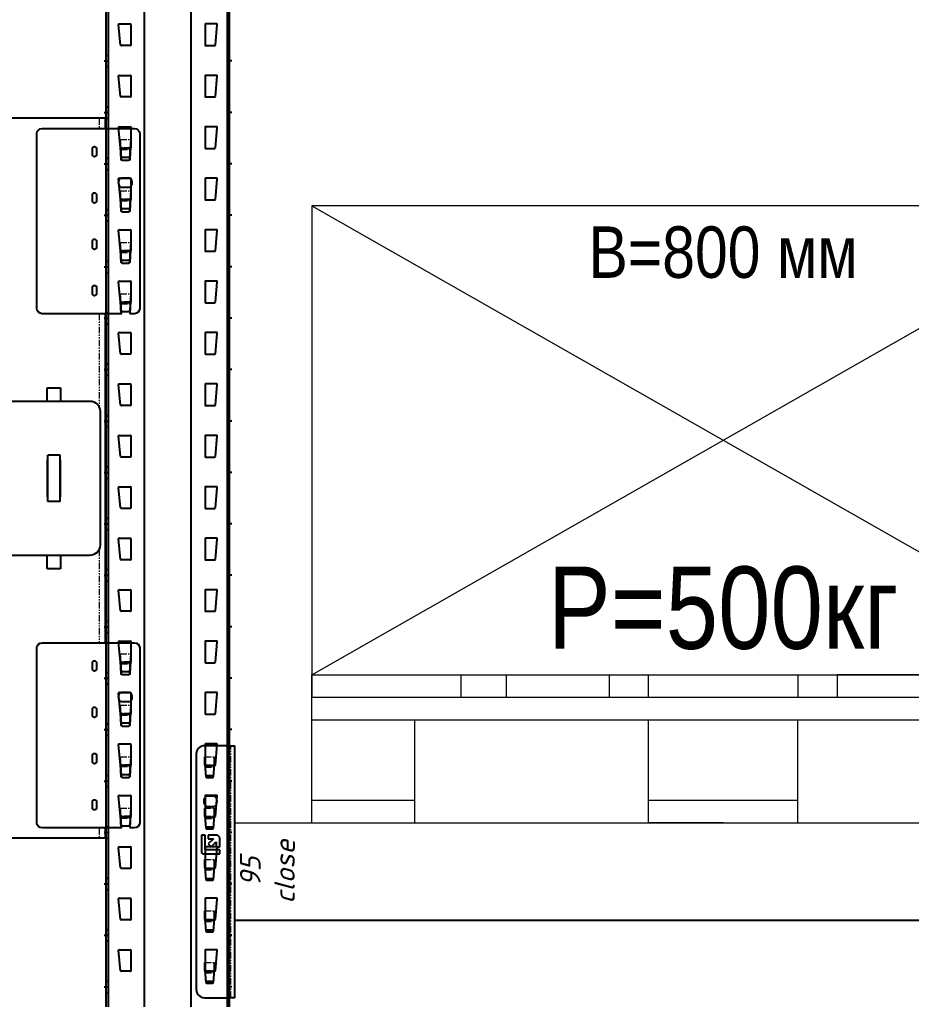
# Model space of a CAD drawing. Header units: millimetres. Extents: x 2140 to 223837, y 2113 to 170313.
# Drawn here: x 219897 to 220765, y 119832 to 120785 of the extents above; entities that cross this region are included whole.
import ezdxf

# ---------------------------------------------------------------- set-up
doc = ezdxf.new("R2010")
doc.units = ezdxf.units.MM
doc.linetypes.add('PHANTOM', pattern=[12.7, 6.35, -1.27, 1.27, -1.27, 1.27, -1.27])
doc.layers.add('0_ANNOT_Dimensions', color=7, linetype='Continuous')
doc.layers.add('2.Стойка', color=7, linetype='Continuous')
for name, color, linetype, lineweight in [('1.Балка', 5, 'Continuous', 0), ('20.Груз', 7, 'Continuous', 0), ('25.Размера', 7, 'Continuous', 0), ('37.Паллеты', 32, 'Continuous', 0), ('7.Поддон', 32, 'Continuous', 0)]:
    doc.layers.add(name, color=color, linetype=linetype, lineweight=lineweight)
doc.styles.add('Arial Narrow', font='ARIALN.TTF')
doc.styles.add('GOST', font='isocpeur.ttf')
doc.styles.add('Курсив', font='isocpeui.ttf')
doc.dimstyles.new('80', dxfattribs={"dimtxt": 80, "dimasz": 80, "dimexe": 0.18, "dimexo": 0, "dimgap": 20, "dimtad": 1, "dimdec": 0, "dimzin": 0, "dimdsep": 46, "dimtxsty": 'Курсив', "dimcen": 0.09, "dimadec": 0, "dimazin": 0, "dimtfac": 1, "dimtdec": 0, "dimtofl": 0, "dimtmove": 0, "dimatfit": 3, "dimfxl": 0.18, "dimtolj": 1, "dimtzin": 0, "dimarcsym": 0})
doc.dimstyles.new('blok40', dxfattribs={"dimtxt": 40, "dimasz": 80, "dimexe": 0.18, "dimexo": 0, "dimgap": 5, "dimtad": 1, "dimtoh": 1, "dimdec": 0, "dimzin": 0, "dimdsep": 46, "dimtxsty": 'GOST', "dimblk": 'NONE', "dimcen": 0.09, "dimse1": 1, "dimse2": 1, "dimsd1": 1, "dimsd2": 1, "dimadec": 0, "dimazin": 0, "dimtfac": 1, "dimtdec": 0, "dimtofl": 0, "dimtmove": 0, "dimatfit": 2, "dimldrblk": 'NONE', "dimfxl": 0.18, "dimtolj": 1, "dimtzin": 0, "dimarcsym": 0})
doc.dimstyles.new('Рзм блок', dxfattribs={"dimtxt": 40, "dimasz": 80, "dimexe": 0.18, "dimexo": 0, "dimgap": 5, "dimtad": 1, "dimtoh": 1, "dimdec": 0, "dimzin": 0, "dimdsep": 46, "dimtxsty": 'Курсив', "dimblk": 'NONE', "dimcen": 0.09, "dimse1": 1, "dimse2": 1, "dimsd1": 1, "dimsd2": 1, "dimadec": 0, "dimazin": 0, "dimtfac": 1, "dimtdec": 0, "dimtofl": 0, "dimtmove": 0, "dimatfit": 2, "dimldrblk": 'NONE', "dimfxl": 0.18, "dimtolj": 1, "dimtzin": 0, "dimarcsym": 0})

# ---------------------------------------------------------------- blocks, each defined once
blk = doc.blocks.new('*U491')
at = {"layer": '2.Стойка', "color": 0, "linetype": 'ByBlock'}
for p, q in [((-120, 0), (-120, 12200)), ((-118, 0), (-118, 12200)), ((-82.67, 0), (-82.67, 12200)), ((-37.33, 0), (-37.33, 12200)), ((-2, 0), (-2, 12200)), ((0, 0), (0, 12200)), ((-106.09, 11030.45), (-108, 11050.45)), ((-107.5, 11051), (-96.55, 11051)), ((-96.05, 11050.5), (-96.05, 11030.5)), ((-23.95, 11050.5), (-23.95, 11030.5)), ((-12.5, 11051), (-23.45, 11051)), ((-13.91, 11030.45), (-12, 11050.45)), ((-96.55, 11030), (-105.6, 11030)), ((-23.45, 11030), (-14.4, 11030)), ((-122, 11015), (-118, 11015)), ((-120, 11020.5), (-118, 11020.5)), ((0, 11020.5), (-2, 11020.5)), ((2, 11015), (-2, 11015)), ((-120, 11009.5), (-118, 11009.5)), ((0, 11009.5), (-2, 11009.5)), ((-106.09, 10980.45), (-108, 11000.45)), ((-107.5, 11001), (-96.55, 11001)), ((-96.05, 11000.5), (-96.05, 10980.5)), ((-23.95, 11000.5), (-23.95, 10980.5)), ((-12.5, 11001), (-23.45, 11001)), ((-13.91, 10980.45), (-12, 11000.45)), ((-96.55, 10980), (-105.6, 10980)), ((-23.45, 10980), (-14.4, 10980)), ((-122, 10965), (-118, 10965)), ((-120, 10970.5), (-118, 10970.5)), ((0, 10970.5), (-2, 10970.5)), ((2, 10965), (-2, 10965)), ((-120, 10959.5), (-118, 10959.5)), ((0, 10959.5), (-2, 10959.5)), ((-106.09, 10930.45), (-108, 10950.45)), ((-107.5, 10951), (-96.55, 10951)), ((-96.05, 10950.5), (-96.05, 10930.5)), ((-23.95, 10950.5), (-23.95, 10930.5)), ((-12.5, 10951), (-23.45, 10951)), ((-13.91, 10930.45), (-12, 10950.45)), ((-96.55, 10930), (-105.6, 10930)), ((-23.45, 10930), (-14.4, 10930)), ((-120, 10920.5), (-118, 10920.5)), ((0, 10920.5), (-2, 10920.5)), ((-122, 10915), (-118, 10915)), ((-120, 10909.5), (-118, 10909.5)), ((2, 10915), (-2, 10915)), ((0, 10909.5), (-2, 10909.5)), ((-106.09, 10880.45), (-108, 10900.45)), ((-107.5, 10901), (-96.55, 10901)), ((-96.05, 10900.5), (-96.05, 10880.5)), ((-23.95, 10900.5), (-23.95, 10880.5)), ((-12.5, 10901), (-23.45, 10901)), ((-13.91, 10880.45), (-12, 10900.45)), ((-96.55, 10880), (-105.6, 10880)), ((-23.45, 10880), (-14.4, 10880)), ((-120, 10870.5), (-118, 10870.5)), ((0, 10870.5), (-2, 10870.5)), ((-122, 10865), (-118, 10865)), ((-120, 10859.5), (-118, 10859.5)), ((2, 10865), (-2, 10865)), ((0, 10859.5), (-2, 10859.5)), ((-106.09, 10830.45), (-108, 10850.45)), ((-107.5, 10851), (-96.55, 10851)), ((-96.05, 10850.5), (-96.05, 10830.5)), ((-23.95, 10850.5), (-23.95, 10830.5)), ((-12.5, 10851), (-23.45, 10851)), ((-13.91, 10830.45), (-12, 10850.45)), ((-96.55, 10830), (-105.6, 10830)), ((-23.45, 10830), (-14.4, 10830)), ((-122, 10815), (-118, 10815)), ((-120, 10820.5), (-118, 10820.5)), ((0, 10820.5), (-2, 10820.5)), ((2, 10815), (-2, 10815)), ((-120, 10809.5), (-118, 10809.5)), ((0, 10809.5), (-2, 10809.5)), ((-106.09, 10780.45), (-108, 10800.45)), ((-107.5, 10801), (-96.55, 10801)), ((-96.05, 10800.5), (-96.05, 10780.5)), ((-23.95, 10800.5), (-23.95, 10780.5)), ((-12.5, 10801), (-23.45, 10801)), ((-13.91, 10780.45), (-12, 10800.45)), ((-96.55, 10780), (-105.6, 10780)), ((-23.45, 10780), (-14.4, 10780)), ((-122, 10765), (-118, 10765)), ((-120, 10770.5), (-118, 10770.5)), ((0, 10770.5), (-2, 10770.5)), ((2, 10765), (-2, 10765)), ((-120, 10759.5), (-118, 10759.5)), ((0, 10759.5), (-2, 10759.5)), ((-106.09, 10730.45), (-108, 10750.45)), ((-107.5, 10751), (-96.55, 10751)), ((-96.05, 10750.5), (-96.05, 10730.5)), ((-23.95, 10750.5), (-23.95, 10730.5)), ((-12.5, 10751), (-23.45, 10751)), ((-13.91, 10730.45), (-12, 10750.45)), ((-96.55, 10730), (-105.6, 10730)), ((-23.45, 10730), (-14.4, 10730)), ((-120, 10720.5), (-118, 10720.5)), ((0, 10720.5), (-2, 10720.5)), ((-122, 10715), (-118, 10715)), ((-120, 10709.5), (-118, 10709.5)), ((2, 10715), (-2, 10715)), ((0, 10709.5), (-2, 10709.5)), ((-106.09, 10680.45), (-108, 10700.45)), ((-107.5, 10701), (-96.55, 10701)), ((-96.05, 10700.5), (-96.05, 10680.5)), ((-23.95, 10700.5), (-23.95, 10680.5)), ((-12.5, 10701), (-23.45, 10701)), ((-13.91, 10680.45), (-12, 10700.45)), ((-96.55, 10680), (-105.6, 10680)), ((-23.45, 10680), (-14.4, 10680)), ((-120, 10670.5), (-118, 10670.5)), ((0, 10670.5), (-2, 10670.5)), ((-122, 10665), (-118, 10665)), ((-120, 10659.5), (-118, 10659.5)), ((2, 10665), (-2, 10665)), ((0, 10659.5), (-2, 10659.5)), ((-106.09, 10630.45), (-108, 10650.45)), ((-107.5, 10651), (-96.55, 10651)), ((-96.05, 10650.5), (-96.05, 10630.5)), ((-23.95, 10650.5), (-23.95, 10630.5)), ((-12.5, 10651), (-23.45, 10651)), ((-13.91, 10630.45), (-12, 10650.45)), ((-96.55, 10630), (-105.6, 10630)), ((-23.45, 10630), (-14.4, 10630)), ((-122, 10615), (-118, 10615)), ((-120, 10620.5), (-118, 10620.5)), ((0, 10620.5), (-2, 10620.5)), ((2, 10615), (-2, 10615)), ((-120, 10609.5), (-118, 10609.5)), ((0, 10609.5), (-2, 10609.5)), ((-106.09, 10580.45), (-108, 10600.45)), ((-107.5, 10601), (-96.55, 10601)), ((-96.05, 10600.5), (-96.05, 10580.5)), ((-23.95, 10600.5), (-23.95, 10580.5)), ((-12.5, 10601), (-23.45, 10601)), ((-13.91, 10580.45), (-12, 10600.45)), ((-96.55, 10580), (-105.6, 10580)), ((-23.45, 10580), (-14.4, 10580)), ((-122, 10565), (-118, 10565)), ((-120, 10570.5), (-118, 10570.5)), ((0, 10570.5), (-2, 10570.5)), ((2, 10565), (-2, 10565)), ((-120, 10559.5), (-118, 10559.5)), ((0, 10559.5), (-2, 10559.5)), ((-106.09, 10530.45), (-108, 10550.45)), ((-107.5, 10551), (-96.55, 10551)), ((-96.05, 10550.5), (-96.05, 10530.5)), ((-23.95, 10550.5), (-23.95, 10530.5)), ((-12.5, 10551), (-23.45, 10551)), ((-13.91, 10530.45), (-12, 10550.45)), ((-96.55, 10530), (-105.6, 10530)), ((-23.45, 10530), (-14.4, 10530)), ((-120, 10520.5), (-118, 10520.5)), ((0, 10520.5), (-2, 10520.5)), ((-122, 10515), (-118, 10515)), ((-120, 10509.5), (-118, 10509.5)), ((2, 10515), (-2, 10515)), ((0, 10509.5), (-2, 10509.5)), ((-106.09, 10480.45), (-108, 10500.45)), ((-107.5, 10501), (-96.55, 10501)), ((-96.05, 10500.5), (-96.05, 10480.5)), ((-23.95, 10500.5), (-23.95, 10480.5)), ((-12.5, 10501), (-23.45, 10501)), ((-13.91, 10480.45), (-12, 10500.45)), ((-96.55, 10480), (-105.6, 10480)), ((-23.45, 10480), (-14.4, 10480)), ((-120, 10470.5), (-118, 10470.5)), ((0, 10470.5), (-2, 10470.5)), ((-122, 10465), (-118, 10465)), ((-120, 10459.5), (-118, 10459.5)), ((2, 10465), (-2, 10465)), ((0, 10459.5), (-2, 10459.5)), ((-106.09, 10430.45), (-108, 10450.45)), ((-107.5, 10451), (-96.55, 10451)), ((-96.05, 10450.5), (-96.05, 10430.5)), ((-23.95, 10450.5), (-23.95, 10430.5)), ((-12.5, 10451), (-23.45, 10451)), ((-13.91, 10430.45), (-12, 10450.45)), ((-96.55, 10430), (-105.6, 10430)), ((-23.45, 10430), (-14.4, 10430)), ((-122, 10415), (-118, 10415)), ((-120, 10420.5), (-118, 10420.5)), ((0, 10420.5), (-2, 10420.5)), ((2, 10415), (-2, 10415)), ((-120, 10409.5), (-118, 10409.5)), ((0, 10409.5), (-2, 10409.5)), ((-106.09, 10380.45), (-108, 10400.45)), ((-107.5, 10401), (-96.55, 10401)), ((-96.05, 10400.5), (-96.05, 10380.5)), ((-23.95, 10400.5), (-23.95, 10380.5)), ((-12.5, 10401), (-23.45, 10401)), ((-13.91, 10380.45), (-12, 10400.45)), ((-96.55, 10380), (-105.6, 10380)), ((-23.45, 10380), (-14.4, 10380)), ((-122, 10365), (-118, 10365)), ((-120, 10370.5), (-118, 10370.5)), ((0, 10370.5), (-2, 10370.5)), ((2, 10365), (-2, 10365)), ((-120, 10359.5), (-118, 10359.5)), ((0, 10359.5), (-2, 10359.5)), ((-106.09, 10330.45), (-108, 10350.45)), ((-107.5, 10351), (-96.55, 10351)), ((-96.05, 10350.5), (-96.05, 10330.5)), ((-23.95, 10350.5), (-23.95, 10330.5)), ((-12.5, 10351), (-23.45, 10351)), ((-13.91, 10330.45), (-12, 10350.45)), ((-96.55, 10330), (-105.6, 10330)), ((-23.45, 10330), (-14.4, 10330)), ((-120, 10320.5), (-118, 10320.5)), ((0, 10320.5), (-2, 10320.5)), ((-122, 10315), (-118, 10315)), ((-120, 10309.5), (-118, 10309.5)), ((2, 10315), (-2, 10315)), ((0, 10309.5), (-2, 10309.5)), ((-106.09, 10280.45), (-108, 10300.45)), ((-107.5, 10301), (-96.55, 10301)), ((-96.05, 10300.5), (-96.05, 10280.5)), ((-23.95, 10300.5), (-23.95, 10280.5)), ((-12.5, 10301), (-23.45, 10301)), ((-13.91, 10280.45), (-12, 10300.45)), ((-96.55, 10280), (-105.6, 10280)), ((-23.45, 10280), (-14.4, 10280)), ((-120, 10270.5), (-118, 10270.5)), ((0, 10270.5), (-2, 10270.5)), ((-122, 10265), (-118, 10265)), ((-120, 10259.5), (-118, 10259.5)), ((2, 10265), (-2, 10265)), ((0, 10259.5), (-2, 10259.5)), ((-106.09, 10230.45), (-108, 10250.45)), ((-107.5, 10251), (-96.55, 10251)), ((-96.05, 10250.5), (-96.05, 10230.5)), ((-23.95, 10250.5), (-23.95, 10230.5)), ((-12.5, 10251), (-23.45, 10251)), ((-13.91, 10230.45), (-12, 10250.45)), ((-96.55, 10230), (-105.6, 10230)), ((-23.45, 10230), (-14.4, 10230)), ((-122, 10215), (-118, 10215)), ((-120, 10220.5), (-118, 10220.5)), ((0, 10220.5), (-2, 10220.5)), ((2, 10215), (-2, 10215)), ((-120, 10209.5), (-118, 10209.5)), ((0, 10209.5), (-2, 10209.5)), ((-106.09, 10180.45), (-108, 10200.45)), ((-107.5, 10201), (-96.55, 10201)), ((-96.05, 10200.5), (-96.05, 10180.5)), ((-23.95, 10200.5), (-23.95, 10180.5)), ((-12.5, 10201), (-23.45, 10201)), ((-13.91, 10180.45), (-12, 10200.45)), ((-96.55, 10180), (-105.6, 10180)), ((-23.45, 10180), (-14.4, 10180)), ((-122, 10165), (-118, 10165)), ((-120, 10170.5), (-118, 10170.5)), ((0, 10170.5), (-2, 10170.5)), ((2, 10165), (-2, 10165)), ((-120, 10159.5), (-118, 10159.5)), ((0, 10159.5), (-2, 10159.5)), ((-106.09, 10130.45), (-108, 10150.45)), ((-107.5, 10151), (-96.55, 10151)), ((-96.05, 10150.5), (-96.05, 10130.5)), ((-23.95, 10150.5), (-23.95, 10130.5)), ((-12.5, 10151), (-23.45, 10151)), ((-13.91, 10130.45), (-12, 10150.45)), ((-96.55, 10130), (-105.6, 10130)), ((-23.45, 10130), (-14.4, 10130)), ((-120, 10120.5), (-118, 10120.5)), ((0, 10120.5), (-2, 10120.5)), ((-122, 10115), (-118, 10115)), ((-120, 10109.5), (-118, 10109.5)), ((2, 10115), (-2, 10115)), ((0, 10109.5), (-2, 10109.5))]:
    blk.add_line(p, q, dxfattribs=at)
for centre, start, end in [((-107.5, 11050.5), 90, 185.44033), ((-96.55, 11050.5), 0, 90), ((-23.45, 11050.5), 90, 180), ((-12.5, 11050.5), 354.55967, 90), ((-105.6, 11030.5), 185.44033, 270), ((-96.55, 11030.5), 270, 0), ((-23.45, 11030.5), 180, 270), ((-14.4, 11030.5), 270, 354.55967), ((-107.5, 11000.5), 90, 185.44033), ((-96.55, 11000.5), 0, 90), ((-23.45, 11000.5), 90, 180), ((-12.5, 11000.5), 354.55967, 90), ((-105.6, 10980.5), 185.44033, 270), ((-96.55, 10980.5), 270, 0), ((-23.45, 10980.5), 180, 270), ((-14.4, 10980.5), 270, 354.55967), ((-107.5, 10950.5), 90, 185.44033), ((-96.55, 10950.5), 0, 90), ((-23.45, 10950.5), 90, 180), ((-12.5, 10950.5), 354.55967, 90), ((-105.6, 10930.5), 185.44033, 270), ((-96.55, 10930.5), 270, 0), ((-23.45, 10930.5), 180, 270), ((-14.4, 10930.5), 270, 354.55967), ((-107.5, 10900.5), 90, 185.44033), ((-96.55, 10900.5), 0, 90), ((-23.45, 10900.5), 90, 180), ((-12.5, 10900.5), 354.55967, 90), ((-105.6, 10880.5), 185.44033, 270), ((-96.55, 10880.5), 270, 0), ((-23.45, 10880.5), 180, 270), ((-14.4, 10880.5), 270, 354.55967), ((-107.5, 10850.5), 90, 185.44033), ((-96.55, 10850.5), 0, 90), ((-23.45, 10850.5), 90, 180), ((-12.5, 10850.5), 354.55967, 90), ((-105.6, 10830.5), 185.44033, 270), ((-96.55, 10830.5), 270, 0), ((-23.45, 10830.5), 180, 270), ((-14.4, 10830.5), 270, 354.55967), ((-107.5, 10800.5), 90, 185.44033), ((-96.55, 10800.5), 0, 90), ((-23.45, 10800.5), 90, 180), ((-12.5, 10800.5), 354.55967, 90), ((-105.6, 10780.5), 185.44033, 270), ((-96.55, 10780.5), 270, 0), ((-23.45, 10780.5), 180, 270), ((-14.4, 10780.5), 270, 354.55967), ((-107.5, 10750.5), 90, 185.44033), ((-96.55, 10750.5), 0, 90), ((-23.45, 10750.5), 90, 180), ((-12.5, 10750.5), 354.55967, 90), ((-105.6, 10730.5), 185.44033, 270), ((-96.55, 10730.5), 270, 0), ((-23.45, 10730.5), 180, 270), ((-14.4, 10730.5), 270, 354.55967), ((-107.5, 10700.5), 90, 185.44033), ((-96.55, 10700.5), 0, 90), ((-23.45, 10700.5), 90, 180), ((-12.5, 10700.5), 354.55967, 90), ((-105.6, 10680.5), 185.44033, 270), ((-96.55, 10680.5), 270, 0), ((-23.45, 10680.5), 180, 270), ((-14.4, 10680.5), 270, 354.55967), ((-107.5, 10650.5), 90, 185.44033), ((-96.55, 10650.5), 0, 90), ((-23.45, 10650.5), 90, 180), ((-12.5, 10650.5), 354.55967, 90), ((-105.6, 10630.5), 185.44033, 270), ((-96.55, 10630.5), 270, 0), ((-23.45, 10630.5), 180, 270), ((-14.4, 10630.5), 270, 354.55967), ((-107.5, 10600.5), 90, 185.44033), ((-96.55, 10600.5), 0, 90), ((-23.45, 10600.5), 90, 180), ((-12.5, 10600.5), 354.55967, 90), ((-105.6, 10580.5), 185.44033, 270), ((-96.55, 10580.5), 270, 0), ((-23.45, 10580.5), 180, 270), ((-14.4, 10580.5), 270, 354.55967), ((-107.5, 10550.5), 90, 185.44033), ((-96.55, 10550.5), 0, 90), ((-23.45, 10550.5), 90, 180), ((-12.5, 10550.5), 354.55967, 90), ((-105.6, 10530.5), 185.44033, 270), ((-96.55, 10530.5), 270, 0), ((-23.45, 10530.5), 180, 270), ((-14.4, 10530.5), 270, 354.55967), ((-107.5, 10500.5), 90, 185.44033), ((-96.55, 10500.5), 0, 90), ((-23.45, 10500.5), 90, 180), ((-12.5, 10500.5), 354.55967, 90), ((-105.6, 10480.5), 185.44033, 270), ((-96.55, 10480.5), 270, 0), ((-23.45, 10480.5), 180, 270), ((-14.4, 10480.5), 270, 354.55967), ((-107.5, 10450.5), 90, 185.44033), ((-96.55, 10450.5), 0, 90), ((-23.45, 10450.5), 90, 180), ((-12.5, 10450.5), 354.55967, 90), ((-105.6, 10430.5), 185.44033, 270), ((-96.55, 10430.5), 270, 0), ((-23.45, 10430.5), 180, 270), ((-14.4, 10430.5), 270, 354.55967), ((-107.5, 10400.5), 90, 185.44033), ((-96.55, 10400.5), 0, 90), ((-23.45, 10400.5), 90, 180), ((-12.5, 10400.5), 354.55967, 90), ((-105.6, 10380.5), 185.44033, 270), ((-96.55, 10380.5), 270, 0), ((-23.45, 10380.5), 180, 270), ((-14.4, 10380.5), 270, 354.55967), ((-107.5, 10350.5), 90, 185.44033), ((-96.55, 10350.5), 0, 90), ((-23.45, 10350.5), 90, 180), ((-12.5, 10350.5), 354.55967, 90), ((-105.6, 10330.5), 185.44033, 270), ((-96.55, 10330.5), 270, 0), ((-23.45, 10330.5), 180, 270), ((-14.4, 10330.5), 270, 354.55967), ((-107.5, 10300.5), 90, 185.44033), ((-96.55, 10300.5), 0, 90), ((-23.45, 10300.5), 90, 180), ((-12.5, 10300.5), 354.55967, 90), ((-105.6, 10280.5), 185.44033, 270), ((-96.55, 10280.5), 270, 0), ((-23.45, 10280.5), 180, 270), ((-14.4, 10280.5), 270, 354.55967), ((-107.5, 10250.5), 90, 185.44033), ((-96.55, 10250.5), 0, 90), ((-23.45, 10250.5), 90, 180), ((-12.5, 10250.5), 354.55967, 90), ((-105.6, 10230.5), 185.44033, 270), ((-96.55, 10230.5), 270, 0), ((-23.45, 10230.5), 180, 270), ((-14.4, 10230.5), 270, 354.55967), ((-107.5, 10200.5), 90, 185.44033), ((-96.55, 10200.5), 0, 90), ((-23.45, 10200.5), 90, 180), ((-12.5, 10200.5), 354.55967, 90), ((-105.6, 10180.5), 185.44033, 270), ((-96.55, 10180.5), 270, 0), ((-23.45, 10180.5), 180, 270), ((-14.4, 10180.5), 270, 354.55967), ((-107.5, 10150.5), 90, 185.44033), ((-96.55, 10150.5), 0, 90), ((-23.45, 10150.5), 90, 180), ((-12.5, 10150.5), 354.55967, 90), ((-105.6, 10130.5), 185.44033, 270), ((-96.55, 10130.5), 270, 0), ((-23.45, 10130.5), 180, 270), ((-14.4, 10130.5), 270, 354.55967)]:
    blk.add_arc(centre, 0.5, start, end, dxfattribs=at)
blk = doc.blocks.new('Торцевая Консоль')
at = {"color": 7, "linetype": 'Continuous', "lineweight": 25}
for p, q in [((1, 44.35), (1, 34.35)), ((1, 44.35), (7, 44.35)), ((7, 44.35), (95, 44.35)), ((-32.5, 29.35), (-32.5, -140.65)), ((62.5, 34.35), (-27.5, 34.35)), ((67.5, -140.65), (67.5, 29.35)), ((-23.8, 23.61), (-23.8, 22.63)), ((-23.8, 22.63), (-22.8, 4.17)), ((-14.6, 4.17), (-13.6, 22.63)), ((-13.6, 23.61), (-13.6, 22.63)), ((-23.39, 16.13), (-22.74, 4.17)), ((-23.36, 15.71), (-23.31, 15.2)), ((-23.23, 13.97), (-22.84, 7.17)), ((-14.66, 4.17), (-14.01, 16.13)), ((-14.56, 7.17), (-14.17, 13.97)), ((-14.09, 15.2), (-14.04, 15.71)), ((9.5, 14.85), (9.5, 8.85)), ((13.5, 8.85), (13.5, 14.85)), ((-15.31, 6.46), (-22.09, 6.46)), ((-15.35, 3.46), (-22.05, 3.46)), ((-14.15, -13.75), (-22.85, -13.75)), ((-23.8, -26.39), (-23.8, -27.37)), ((-23.8, -27.37), (-22.8, -45.83)), ((-22.85, -22.95), (-14.15, -22.95)), ((-14.6, -45.83), (-13.6, -27.37)), ((-13.6, -26.39), (-13.6, -27.37)), ((-23.39, -33.87), (-22.74, -45.83)), ((-23.36, -34.29), (-23.31, -34.8)), ((-23.23, -36.03), (-22.84, -42.83)), ((-14.66, -45.83), (-14.01, -33.87)), ((-14.56, -42.83), (-14.17, -36.03)), ((-14.09, -34.8), (-14.04, -34.29)), ((9.5, -30.15), (9.5, -36.15)), ((13.5, -36.15), (13.5, -30.15)), ((-15.31, -43.54), (-22.09, -43.54)), ((-15.35, -46.54), (-22.05, -46.54)), ((9.5, -75.15), (9.5, -81.15)), ((13.5, -81.15), (13.5, -75.15)), ((-23.8, -76.39), (-23.8, -77.37)), ((-23.8, -77.37), (-22.8, -95.83)), ((-23.39, -83.87), (-22.74, -95.83)), ((-23.36, -84.29), (-23.31, -84.8)), ((-14.66, -95.83), (-14.01, -83.87)), ((-14.6, -95.83), (-13.6, -77.37)), ((-14.09, -84.8), (-14.04, -84.29)), ((-13.6, -76.39), (-13.6, -77.37)), ((-23.23, -86.03), (-22.84, -92.83)), ((-15.31, -93.54), (-22.09, -93.54)), ((-14.56, -92.83), (-14.17, -86.03)), ((-15.35, -96.54), (-22.05, -96.54)), ((9.5, -120.15), (9.5, -126.15)), ((13.5, -126.15), (13.5, -120.15)), ((-23.8, -126.39), (-23.8, -127.37)), ((-23.8, -127.37), (-22.81, -145.65)), ((-14.59, -145.65), (-13.6, -127.37)), ((-13.6, -126.39), (-13.6, -127.37)), ((-23.39, -133.87), (-22.75, -145.65)), ((-23.36, -134.29), (-23.31, -134.8)), ((-23.23, -136.03), (-22.84, -142.83)), ((-14.65, -145.65), (-14.01, -133.87)), ((-14.56, -142.83), (-14.17, -136.03)), ((-14.09, -134.8), (-14.04, -134.29)), ((-27.5, -145.65), (-22.81, -145.65)), ((-22.75, -145.65), (-22.81, -145.65)), ((-15.31, -143.54), (-22.09, -143.54)), ((-14.59, -145.65), (-14.65, -145.65)), ((-14.59, -145.65), (62.5, -145.65)), ((1, -145.65), (1, -465.65)), ((57.5, -217.65), (44.5, -217.65)), ((44.5, -217.65), (44.5, -230.65)), ((57.5, -230.65), (57.5, -217.65)), ((96, -230.65), (16, -230.65)), ((6, -240.65), (6, -370.65)), ((45, -328.15), (45, -283.15)), ((45, -283.15), (57, -283.15)), ((57, -328.15), (57, -283.15)), ((44.5, -287.65), (45, -287.65)), ((44.5, -323.65), (44.5, -287.65)), ((57, -287.65), (57.5, -287.65)), ((57.5, -287.65), (57.5, -323.65)), ((45, -323.65), (44.5, -323.65)), ((57.5, -323.65), (57, -323.65)), ((45, -328.15), (57, -328.15)), ((16, -380.65), (96, -380.65)), ((44.5, -380.65), (44.5, -393.65)), ((57.5, -393.65), (57.5, -380.65)), ((44.5, -393.65), (57.5, -393.65)), ((62.5, -465.65), (-27.5, -465.65)), ((-32.5, -470.65), (-32.5, -640.65)), ((67.5, -640.65), (67.5, -470.65)), ((-23.8, -476.39), (-23.8, -477.37)), ((-23.8, -477.37), (-22.8, -495.83)), ((-23.39, -483.87), (-22.74, -495.83)), ((-23.36, -484.29), (-23.31, -484.8)), ((-14.66, -495.83), (-14.01, -483.87)), ((-14.6, -495.83), (-13.6, -477.37)), ((-14.09, -484.8), (-14.04, -484.29)), ((-13.6, -476.39), (-13.6, -477.37)), ((9.5, -485.15), (9.5, -491.15)), ((13.5, -491.15), (13.5, -485.15)), ((-23.23, -486.03), (-22.84, -492.83)), ((-15.31, -493.54), (-22.09, -493.54)), ((-14.56, -492.83), (-14.17, -486.03)), ((-15.35, -496.54), (-22.05, -496.54)), ((-14.15, -513.75), (-22.85, -513.75)), ((-22.85, -522.95), (-14.15, -522.95)), ((-23.8, -526.39), (-23.8, -527.37)), ((-23.8, -527.37), (-22.8, -545.83)), ((-14.6, -545.83), (-13.6, -527.37)), ((-13.6, -526.39), (-13.6, -527.37)), ((9.5, -530.15), (9.5, -536.15)), ((13.5, -536.15), (13.5, -530.15)), ((-23.39, -533.87), (-22.74, -545.83)), ((-23.36, -534.29), (-23.31, -534.8)), ((-23.23, -536.03), (-22.84, -542.83)), ((-14.66, -545.83), (-14.01, -533.87)), ((-14.56, -542.83), (-14.17, -536.03)), ((-14.09, -534.8), (-14.04, -534.29)), ((-15.31, -543.54), (-22.09, -543.54)), ((-15.35, -546.54), (-22.05, -546.54)), ((-23.8, -576.39), (-23.8, -577.37)), ((-23.8, -577.37), (-22.8, -595.83)), ((-14.6, -595.83), (-13.6, -577.37)), ((-13.6, -576.39), (-13.6, -577.37)), ((9.5, -575.15), (9.5, -581.15)), ((13.5, -581.15), (13.5, -575.15)), ((-23.39, -583.87), (-22.74, -595.83)), ((-23.36, -584.29), (-23.31, -584.8)), ((-23.23, -586.03), (-22.84, -592.83)), ((-14.66, -595.83), (-14.01, -583.87)), ((-14.56, -592.83), (-14.17, -586.03)), ((-14.09, -584.8), (-14.04, -584.29)), ((-15.31, -593.54), (-22.09, -593.54)), ((-15.35, -596.54), (-22.05, -596.54)), ((-23.8, -626.39), (-23.8, -627.37)), ((-23.8, -627.37), (-22.81, -645.65)), ((-14.59, -645.65), (-13.6, -627.37)), ((-13.6, -626.39), (-13.6, -627.37)), ((9.5, -620.15), (9.5, -626.15)), ((13.5, -626.15), (13.5, -620.15)), ((-23.39, -633.87), (-22.75, -645.65)), ((-23.36, -634.29), (-23.31, -634.8)), ((-23.23, -636.03), (-22.84, -642.83)), ((-14.65, -645.65), (-14.01, -633.87)), ((-14.56, -642.83), (-14.17, -636.03)), ((-14.09, -634.8), (-14.04, -634.29)), ((-27.5, -645.65), (-22.81, -645.65)), ((-22.75, -645.65), (-22.81, -645.65)), ((-15.31, -643.54), (-22.09, -643.54)), ((-14.59, -645.65), (-14.65, -645.65)), ((-14.59, -645.65), (62.5, -645.65)), ((1, -645.65), (1, -655.65)), ((1, -655.65), (7, -655.65)), ((7, -655.65), (95, -655.65))]:
    blk.add_line(p, q, dxfattribs=at)
at = {"color": 8, "linetype": 'PHANTOM', "lineweight": 18}
for p, q in [((7, 44.35), (7, 34.35)), ((-13.6, 23.61), (-23.8, 23.61)), ((-23.36, 15.71), (-14.04, 15.71)), ((-14.09, 15.2), (-23.31, 15.2)), ((-14.17, 13.97), (-23.23, 13.97)), ((-22.74, 4.17), (-22.8, 4.17)), ((-14.6, 4.17), (-14.66, 4.17)), ((-13.6, -26.39), (-23.8, -26.39)), ((-23.36, -34.29), (-14.04, -34.29)), ((-14.09, -34.8), (-23.31, -34.8)), ((-14.17, -36.03), (-23.23, -36.03)), ((-22.74, -45.83), (-22.8, -45.83)), ((-14.6, -45.83), (-14.66, -45.83)), ((-13.6, -76.39), (-23.8, -76.39)), ((-23.36, -84.29), (-14.04, -84.29)), ((-14.09, -84.8), (-23.31, -84.8)), ((-14.17, -86.03), (-23.23, -86.03)), ((-22.74, -95.83), (-22.8, -95.83)), ((-14.6, -95.83), (-14.66, -95.83)), ((-13.6, -126.39), (-23.8, -126.39)), ((-23.36, -134.29), (-14.04, -134.29)), ((-14.09, -134.8), (-23.31, -134.8)), ((-14.17, -136.03), (-23.23, -136.03)), ((7, -145.65), (7, -236.29)), ((7, -375.01), (7, -465.65)), ((-13.6, -476.39), (-23.8, -476.39)), ((-23.36, -484.29), (-14.04, -484.29)), ((-14.09, -484.8), (-23.31, -484.8)), ((-14.17, -486.03), (-23.23, -486.03)), ((-22.74, -495.83), (-22.8, -495.83)), ((-14.6, -495.83), (-14.66, -495.83)), ((-13.6, -526.39), (-23.8, -526.39)), ((-23.36, -534.29), (-14.04, -534.29)), ((-14.09, -534.8), (-23.31, -534.8)), ((-14.17, -536.03), (-23.23, -536.03)), ((-22.74, -545.83), (-22.8, -545.83)), ((-14.6, -545.83), (-14.66, -545.83)), ((-13.6, -576.39), (-23.8, -576.39)), ((-23.36, -584.29), (-14.04, -584.29)), ((-14.09, -584.8), (-23.31, -584.8)), ((-14.17, -586.03), (-23.23, -586.03)), ((-22.74, -595.83), (-22.8, -595.83)), ((-14.6, -595.83), (-14.66, -595.83)), ((-13.6, -626.39), (-23.8, -626.39)), ((-23.36, -634.29), (-14.04, -634.29)), ((-14.09, -634.8), (-23.31, -634.8)), ((-14.17, -636.03), (-23.23, -636.03)), ((7, -645.65), (7, -655.65))]:
    blk.add_line(p, q, dxfattribs=at)
at = {"color": 7, "linetype": 'Continuous', "lineweight": 25}
for centre, radius, start, end in [((-27.5, 29.35), 5, 90, 180), ((62.5, 29.35), 5, 0, 90), ((11.5, 14.85), 2, 0, 180), ((11.5, 8.85), 2, 180, 0), ((-19, -18.35), 6, 129.94451, 230.05549), ((-18, -18.35), 6, 309.94451, 50.05549), ((11.5, -30.15), 2, 0, 180), ((11.5, -36.15), 2, 180, 0), ((11.5, -75.15), 2, 0, 180), ((11.5, -81.15), 2, 180, 0), ((11.5, -120.15), 2, 0, 180), ((11.5, -126.15), 2, 180, 0), ((-27.5, -140.65), 5, 180, 270), ((62.5, -140.65), 5, 270, 0), ((16, -240.65), 10, 90, 180), ((16, -370.65), 10, 180, 270), ((-27.5, -470.65), 5, 90, 180), ((62.5, -470.65), 5, 0, 90), ((11.5, -485.15), 2, 0, 180), ((11.5, -491.15), 2, 180, 0), ((-19, -518.35), 6, 129.94451, 230.05549), ((-18, -518.35), 6, 309.94451, 50.05549), ((11.5, -530.15), 2, 0, 180), ((11.5, -536.15), 2, 180, 0), ((11.5, -575.15), 2, 0, 180), ((11.5, -581.15), 2, 180, 0), ((11.5, -620.15), 2, 0, 180), ((11.5, -626.15), 2, 180, 0), ((-27.5, -640.65), 5, 180, 270), ((62.5, -640.65), 5, 270, 0)]:
    blk.add_arc(centre, radius, start, end, dxfattribs=at)
for centre, major_axis, ratio, start_param, end_param in [((-23.72, 23.61), (-0.49, 9), 0.014521, 1.677936, 2.551772), ((-13.68, 23.61), (0.49, 9), 0.014521, 3.731413, 4.605249), ((-23.72, 23.61), (-0.49, 9), 0.014521, 2.551772, 2.642656), ((-23.23, 13.45), (-0.11, 2), 0.014521, 4.973399, 5.784249), ((-14.17, 13.45), (0.11, 2), 0.014521, 0.498937, 1.309786), ((-13.68, 23.61), (0.49, 9), 0.014521, 3.640529, 3.731413), ((-22.09, 7.21), (0.539, -0.524), 0.996104, 3.968676, 5.485179), ((-22.05, 4.21), (0.75, 0), 0.999894, 3.195886, 4.712389), ((-21.99, 4.21), (0.75, 0), 0.999894, 3.195886, 4.712389), ((-15.41, 4.21), (0.75, 0), 0.999894, 4.712389, 6.228892), ((-15.35, 4.21), (0.75, 0), 0.999894, 4.712389, 6.228892), ((-15.31, 7.21), (0.539, 0.524), 0.996104, 3.939599, 5.456102), ((-23.72, -26.39), (-0.49, 9), 0.014521, 1.677936, 2.551772), ((-13.68, -26.39), (0.49, 9), 0.014521, 3.731413, 4.605249), ((-23.72, -26.39), (-0.49, 9), 0.014521, 2.551772, 2.642656), ((-23.23, -36.55), (-0.11, 2), 0.014521, 4.973399, 5.784249), ((-14.17, -36.55), (0.11, 2), 0.014521, 0.498937, 1.309786), ((-13.68, -26.39), (0.49, 9), 0.014521, 3.640529, 3.731413), ((-22.09, -42.79), (0.539, -0.524), 0.996104, 3.968676, 5.485179), ((-22.05, -45.79), (0.75, 0), 0.999894, 3.195886, 4.712389), ((-21.99, -45.79), (0.75, 0), 0.999894, 3.195886, 4.712389), ((-15.41, -45.79), (0.75, 0), 0.999894, 4.712389, 6.228892), ((-15.35, -45.79), (0.75, 0), 0.999894, 4.712389, 6.228892), ((-15.31, -42.79), (0.539, 0.524), 0.996104, 3.939599, 5.456102), ((-23.72, -76.39), (-0.49, 9), 0.014521, 1.677936, 2.551772), ((-23.72, -76.39), (-0.49, 9), 0.014521, 2.551772, 2.642656), ((-23.23, -86.55), (-0.11, 2), 0.014521, 4.973399, 5.784249), ((-14.17, -86.55), (0.11, 2), 0.014521, 0.498937, 1.309786), ((-13.68, -76.39), (0.49, 9), 0.014521, 3.640529, 3.731413), ((-13.68, -76.39), (0.49, 9), 0.014521, 3.731413, 4.605249), ((-22.09, -92.79), (0.539, -0.524), 0.996104, 3.968676, 5.485179), ((-15.31, -92.79), (0.539, 0.524), 0.996104, 3.939599, 5.456102), ((-22.05, -95.79), (0.75, 0), 0.999894, 3.195886, 4.712389), ((-21.99, -95.79), (0.75, 0), 0.999894, 3.195886, 4.712389), ((-15.41, -95.79), (0.75, 0), 0.999894, 4.712389, 6.228892), ((-15.35, -95.79), (0.75, 0), 0.999894, 4.712389, 6.228892), ((-23.72, -126.39), (-0.49, 9), 0.014521, 1.677936, 2.551772), ((-13.68, -126.39), (0.49, 9), 0.014521, 3.731413, 4.605249), ((-23.72, -126.39), (-0.49, 9), 0.014521, 2.551772, 2.642656), ((-23.23, -136.55), (-0.11, 2), 0.014521, 4.973399, 5.784249), ((-22.09, -142.79), (0.539, -0.524), 0.996104, 3.968676, 5.485179), ((-15.31, -142.79), (0.539, 0.524), 0.996104, 3.939599, 5.456102), ((-14.17, -136.55), (0.11, 2), 0.014521, 0.498937, 1.309786), ((-13.68, -126.39), (0.49, 9), 0.014521, 3.640529, 3.731413), ((-23.72, -476.39), (-0.49, 9), 0.014521, 1.677936, 2.551772), ((-23.72, -476.39), (-0.49, 9), 0.014521, 2.551772, 2.642656), ((-23.23, -486.55), (-0.11, 2), 0.014521, 4.973399, 5.784249), ((-14.17, -486.55), (0.11, 2), 0.014521, 0.498937, 1.309786), ((-13.68, -476.39), (0.49, 9), 0.014521, 3.640529, 3.731413), ((-13.68, -476.39), (0.49, 9), 0.014521, 3.731413, 4.605249), ((-22.09, -492.79), (0.539, -0.524), 0.996104, 3.968676, 5.485179), ((-15.31, -492.79), (0.539, 0.524), 0.996104, 3.939599, 5.456102), ((-22.05, -495.79), (0.75, 0), 0.999894, 3.195886, 4.712389), ((-21.99, -495.79), (0.75, 0), 0.999894, 3.195886, 4.712389), ((-15.41, -495.79), (0.75, 0), 0.999894, 4.712389, 6.228892), ((-15.35, -495.79), (0.75, 0), 0.999894, 4.712389, 6.228892), ((-23.72, -526.39), (-0.49, 9), 0.014521, 1.677936, 2.551772), ((-13.68, -526.39), (0.49, 9), 0.014521, 3.731413, 4.605249), ((-23.72, -526.39), (-0.49, 9), 0.014521, 2.551772, 2.642656), ((-23.23, -536.55), (-0.11, 2), 0.014521, 4.973399, 5.784249), ((-22.09, -542.79), (0.539, -0.524), 0.996104, 3.968676, 5.485179), ((-15.31, -542.79), (0.539, 0.524), 0.996104, 3.939599, 5.456102), ((-14.17, -536.55), (0.11, 2), 0.014521, 0.498937, 1.309786), ((-13.68, -526.39), (0.49, 9), 0.014521, 3.640529, 3.731413), ((-22.05, -545.79), (0.75, 0), 0.999894, 3.195886, 4.712389), ((-21.99, -545.79), (0.75, 0), 0.999894, 3.195886, 4.712389), ((-15.41, -545.79), (0.75, 0), 0.999894, 4.712389, 6.228892), ((-15.35, -545.79), (0.75, 0), 0.999894, 4.712389, 6.228892), ((-23.72, -576.39), (-0.49, 9), 0.014521, 1.677936, 2.551772), ((-13.68, -576.39), (0.49, 9), 0.014521, 3.731413, 4.605249), ((-23.72, -576.39), (-0.49, 9), 0.014521, 2.551772, 2.642656), ((-23.23, -586.55), (-0.11, 2), 0.014521, 4.973399, 5.784249), ((-14.17, -586.55), (0.11, 2), 0.014521, 0.498937, 1.309786), ((-13.68, -576.39), (0.49, 9), 0.014521, 3.640529, 3.731413), ((-22.09, -592.79), (0.539, -0.524), 0.996104, 3.968676, 5.485179), ((-22.05, -595.79), (0.75, 0), 0.999894, 3.195886, 4.712389), ((-21.99, -595.79), (0.75, 0), 0.999894, 3.195886, 4.712389), ((-15.41, -595.79), (0.75, 0), 0.999894, 4.712389, 6.228892), ((-15.35, -595.79), (0.75, 0), 0.999894, 4.712389, 6.228892), ((-15.31, -592.79), (0.539, 0.524), 0.996104, 3.939599, 5.456102), ((-23.72, -626.39), (-0.49, 9), 0.014521, 1.677936, 2.551772), ((-13.68, -626.39), (0.49, 9), 0.014521, 3.731413, 4.605249), ((-23.72, -626.39), (-0.49, 9), 0.014521, 2.551772, 2.642656), ((-23.23, -636.55), (-0.11, 2), 0.014521, 4.973399, 5.784249), ((-14.17, -636.55), (0.11, 2), 0.014521, 0.498937, 1.309786), ((-13.68, -626.39), (0.49, 9), 0.014521, 3.640529, 3.731413), ((-22.09, -642.79), (0.539, -0.524), 0.996104, 3.968676, 5.485179), ((-15.31, -642.79), (0.539, 0.524), 0.996104, 3.939599, 5.456102)]:
    blk.add_ellipse(centre, major_axis=major_axis, ratio=ratio, start_param=start_param, end_param=end_param, dxfattribs=at)
blk = doc.blocks.new('*U1293')
at = {"color": 0, "xscale": -1}
blk.add_blockref('Торцевая Консоль', (662.59, 305.65), dxfattribs=at)
blk = doc.blocks.new('*U1294')
at = {"color": 0, "linetype": 'ByBlock', "lineweight": -2, "transparency": 16777216}
blk.add_blockref('*U1293', (0, 1350), dxfattribs=at)
blk = doc.blocks.new('*D1729')
at = {"layer": 'Defpoints', "color": 0, "transparency": 16777216}
for p in [(5, -40.65), (5, -135.65), (68.41, -135.65)]:
    blk.add_point(p, dxfattribs=at)
at = {"layer": '0_ANNOT_Dimensions', "color": 0, "transparency": 16777216, "insert": (36.74, -88.15), "char_height": 20, "attachment_point": 5, "rotation": 90, "style": 'Курсив'}
blk.add_mtext('\\A1;95\\Pclose', dxfattribs=at)
blk = doc.blocks.new('_None')
blk = doc.blocks.new('поддон')
at = {"layer": '7.Поддон', "color": 0, "linetype": 'ByBlock'}
for p, q in [((0, 0), (0, 144)), ((0, 144), (0, 122)), ((0, 144), (145, 144)), ((145, 144), (145, 122)), ((189, 144), (289, 144)), ((189, 144), (189, 122)), ((289, 144), (289, 122)), ((327.5, 122), (327.5, 144)), ((327.5, 144), (472.5, 144)), ((472.5, 144), (472.5, 122)), ((611, 144), (511, 144)), ((511, 144), (511, 122)), ((611, 144), (611, 122)), ((800, 144), (655, 144)), ((655, 144), (655, 122)), ((800, 144), (800, 0)), ((0, 122), (800, 122)), ((0, 100), (800, 100)), ((100, 0), (100, 100)), ((327.5, 0), (327.5, 100)), ((472.5, 0), (472.5, 100)), ((700, 0), (700, 100)), ((0, 22), (100, 22)), ((327.5, 22), (472.5, 22)), ((700, 22), (800, 22)), ((0, 0), (100, 0)), ((400, 0), (327.5, 0)), ((400, 0), (472.5, 0)), ((800, 0), (700, 0))]:
    blk.add_line(p, q, dxfattribs=at)
blk = doc.blocks.new('*D1588')
at = {"layer": 'Defpoints', "color": 0, "linetype": 'ByBlock', "transparency": 16777216}
for p in [(475, 500, 0), (475, 0, 0), (475, 0)]:
    blk.add_point(p, dxfattribs=at)
at = {"layer": '25.Размера', "color": 0, "linetype": 'ByBlock', "transparency": 16777216, "insert": (475, 208.59), "char_height": 80, "attachment_point": 5, "style": 'Arial Narrow'}
blk.add_mtext('\\A1;Р=500кг', dxfattribs=at)
blk = doc.blocks.new('*D1602')
at = {"layer": 'Defpoints', "color": 0, "linetype": 'ByBlock', "transparency": 16777216}
for p in [(75, 600), (875, 600), (875, 600)]:
    blk.add_point(p, dxfattribs=at)
at = {"layer": '25.Размера', "color": 0, "linetype": 'ByBlock', "transparency": 16777216, "insert": (475, 554.47), "char_height": 50, "attachment_point": 5, "style": 'Arial Narrow'}
blk.add_mtext('\\A1;В=800 мм', dxfattribs=at)
blk = doc.blocks.new('*U1726')
at = {"layer": '1.Балка', "color": 0, "linetype": 'Continuous', "lineweight": 25}
for p, q in [((-2.5, 34.35), (-24.5, 34.35)), ((-2.5, 34.35), (5, 34.35)), ((5, -210.65), (5, 34.35)), ((-32.5, 26.35), (-32.5, -202.65)), ((-24.2, 15.84), (-24.2, 23.65)), ((-14.6, 15.84), (-14.6, 23.65)), ((-24.2, 15.84), (-23.2, 4.41)), ((-15.6, 4.41), (-14.6, 15.84)), ((-22.36, 5.35), (-16.44, 5.35)), ((-22.2, 3.5), (-16.6, 3.5)), ((-14.88, -14.65), (-22.52, -14.65)), ((-24.2, -34.16), (-24.2, -26.35)), ((-22.52, -24.65), (-14.88, -24.65)), ((-14.6, -34.16), (-14.6, -26.35)), ((-24.2, -34.16), (-23.2, -45.59)), ((-15.6, -45.59), (-14.6, -34.16)), ((-22.36, -44.65), (-16.44, -44.65)), ((-22.2, -46.5), (-16.6, -46.5)), ((-27.5, -52.65), (-27.5, -69.15)), ((-23.75, -52.65), (-27.5, -52.65)), ((-23.75, -66.9), (-23.75, -52.65)), ((-15.83, -56.15), (-20.88, -61.2)), ((-11.75, -52.65), (-20.75, -52.65)), ((-20.75, -52.65), (-20.75, -56.15)), ((-20.75, -56.15), (-15.83, -56.15)), ((-9.5, -54.9), (-11.75, -52.65)), ((-9.5, -63.9), (-9.5, -54.9)), ((-20.88, -61.2), (-18.05, -64.03)), ((-18.05, -64.03), (-13, -58.98)), ((-13, -58.98), (-13, -63.9)), ((-13, -63.9), (-9.5, -63.9)), ((-26, -70.65), (-9.5, -70.65)), ((-9.5, -66.9), (-23.75, -66.9)), ((-9.5, -70.65), (-9.5, -66.9)), ((-24.2, -84.16), (-24.2, -76.35)), ((-24.2, -84.16), (-23.2, -95.59)), ((-15.6, -95.59), (-14.6, -84.16)), ((-14.6, -84.16), (-14.6, -76.35)), ((-22.36, -94.65), (-16.44, -94.65)), ((-22.2, -96.5), (-16.6, -96.5)), ((-24.2, -134.16), (-24.2, -126.35)), ((-14.6, -134.16), (-14.6, -126.35)), ((-24.2, -134.16), (-23.2, -145.59)), ((-15.6, -145.59), (-14.6, -134.16)), ((2705, -135.65), (5, -135.65)), ((-22.36, -144.65), (-16.44, -144.65)), ((-22.2, -146.5), (-16.6, -146.5)), ((-24.2, -184.16), (-24.2, -176.35)), ((-14.6, -184.16), (-14.6, -176.35)), ((-24.2, -184.16), (-23.2, -195.59)), ((-15.6, -195.59), (-14.6, -184.16)), ((-22.36, -194.65), (-16.44, -194.65)), ((-22.2, -196.5), (-16.6, -196.5)), ((-24.5, -210.65), (-2.5, -210.65)), ((5, -210.65), (-2.5, -210.65))]:
    blk.add_line(p, q, dxfattribs=at)
at = {"layer": '1.Балка', "color": 0, "linetype": 'PHANTOM', "lineweight": 18}
for p, q in [((1, -210.65), (1, 34.35)), ((-24.2, 23.65), (-14.6, 23.65)), ((-24.19, 15.7), (-14.61, 15.7)), ((-24.1, 14.7), (-14.7, 14.7)), ((-23.99, 13.5), (-14.81, 13.5)), ((-24.2, -26.35), (-14.6, -26.35)), ((-24.19, -34.3), (-14.61, -34.3)), ((-24.1, -35.3), (-14.7, -35.3)), ((-23.99, -36.5), (-14.81, -36.5)), ((-24.2, -76.35), (-14.6, -76.35)), ((-24.19, -84.3), (-14.61, -84.3)), ((-24.1, -85.3), (-14.7, -85.3)), ((-23.99, -86.5), (-14.81, -86.5)), ((-24.2, -126.35), (-14.6, -126.35)), ((-24.19, -134.3), (-14.61, -134.3)), ((-24.1, -135.3), (-14.7, -135.3)), ((-23.99, -136.5), (-14.81, -136.5)), ((-24.2, -176.35), (-14.6, -176.35)), ((-24.19, -184.3), (-14.61, -184.3)), ((-24.1, -185.3), (-14.7, -185.3)), ((-23.99, -186.5), (-14.81, -186.5))]:
    blk.add_line(p, q, dxfattribs=at)
at = {"layer": '1.Балка', "color": 0}
blk.add_line((5, -40.65), (2705, -40.65), dxfattribs=at)
at = {"layer": '1.Балка', "color": 0, "linetype": 'Continuous', "lineweight": 25}
for centre, radius, start, end in [((-24.5, 26.35), 8, 90.0003, 179.99959), ((-22.37, 6.34), 0.99, 185.91169, 270.80383), ((-22.17, 4.53), 1.03, 183.66435, 268.50847), ((-22.2, 4.5), 1, 184.99553, 270.00453), ((-16.63, 4.53), 1.03, 271.49153, 356.33565), ((-16.6, 4.5), 1, 270.0014, 354.99853), ((-16.42, 6.34), 0.99, 269.19617, 354.08831), ((-19.2, -19.65), 6, 123.55684, 236.44316), ((-18.2, -19.65), 6, 303.55684, 56.44316), ((-22.37, -43.66), 0.99, 185.91165, 270.80339), ((-22.17, -45.47), 1.03, 183.66458, 268.50845), ((-22.2, -45.5), 1, 184.99553, 270.00453), ((-16.63, -45.47), 1.03, 271.49155, 356.33542), ((-16.6, -45.5), 1, 270.0014, 354.99853), ((-16.42, -43.66), 0.99, 269.19661, 354.08835), ((-26, -69.15), 1.5, 180.00045, 269.99998), ((-22.37, -93.66), 0.99, 185.91182, 270.80337), ((-16.42, -93.66), 0.99, 269.19663, 354.08818), ((-22.17, -95.47), 1.03, 183.66454, 268.50838), ((-22.2, -95.5), 1, 184.99556, 270.00453), ((-16.63, -95.47), 1.03, 271.49162, 356.33546), ((-16.6, -95.5), 1, 270.0014, 354.9985), ((-22.37, -143.66), 0.99, 185.91191, 270.80337), ((-22.17, -145.47), 1.03, 183.66448, 268.50834), ((-22.2, -145.5), 1, 184.99553, 270.00453), ((-16.63, -145.47), 1.03, 271.49166, 356.33552), ((-16.6, -145.5), 1, 270.0014, 354.99853), ((-16.42, -143.66), 0.99, 269.19663, 354.08809), ((-22.37, -193.66), 0.99, 185.91163, 270.80341), ((-22.17, -195.47), 1.03, 183.66435, 268.50847), ((-22.2, -195.5), 1, 184.99553, 270.00453), ((-16.63, -195.47), 1.03, 271.49153, 356.33565), ((-16.6, -195.5), 1, 270.0014, 354.99853), ((-16.42, -193.66), 0.99, 269.19659, 354.08837), ((-24.5, -202.65), 8, 180.00041, 269.9997)]:
    blk.add_arc(centre, radius, start, end, dxfattribs=at)
at = {"layer": '0_ANNOT_Dimensions', "color": 0}
dim = blk.add_linear_dim(base=(68.41, -135.65), p1=(5, -40.65), p2=(5, -135.65), angle=90, text='<>\\Pclose', dimstyle='Рзм блок', override={"dimtxt": 20}, dxfattribs=at)
dim.commit()
dim.dimension.update_dxf_attribs({"geometry": '*D1729', "text_midpoint": (36.74, -88.15)})
blk = doc.blocks.new('*U1587')
at = {"layer": '20.Груз', "color": 0, "linetype": 'ByBlock'}
for p, q in [((75, 600), (875, 144)), ((75, 144), (875, 600))]:
    blk.add_line(p, q, dxfattribs=at)
blk.add_lwpolyline([(75, 144), (875, 144), (875, 600), (75, 600)], close=True, dxfattribs=at)
at = {"layer": '7.Поддон', "color": 0, "linetype": 'ByBlock'}
blk.add_blockref('поддон', (75, 0), dxfattribs=at)
at = {"layer": '25.Размера', "color": 0, "linetype": 'ByBlock'}
dim = blk.add_linear_dim(base=(875, 600), p1=(75, 600), p2=(875, 600), text='В=<> мм', dimstyle='blok40', override={"dimtxt": 50, "dimgap": 20, "dimtad": 4, "dimtxsty": 'Arial Narrow'}, dxfattribs=at)
dim.commit()
dim.dimension.update_dxf_attribs({"geometry": '*D1602', "text_midpoint": (475, 554.47)})
dim = blk.add_linear_dim(base=(475, 0, 0), p1=(475, 500), p2=(475, 0), angle=90, text='Р=<>кг', dimstyle='80', override={"dimtih": 1, "dimtxsty": 'Arial Narrow', "dimse1": 1, "dimse2": 1, "dimsd1": 1, "dimsd2": 1, "dimtmove": 2}, dxfattribs=at)
dim.commit()
dim.dimension.update_dxf_attribs({"geometry": '*D1588', "text_midpoint": (475, 208.59, 0), "dimtype": 160})

msp = doc.modelspace()

# ---------------------------------------------------------------- block references
msp.add_blockref('*U1294', (219319.15, 118988.81))
at = {"layer": '1.Балка', "color": 1}
msp.add_blockref('*U1726', (220101.74, 120044.46), dxfattribs=at)
at = {"layer": '2.Стойка', "color": 0}
msp.add_blockref('*U491', (220101.74, 109729.46), dxfattribs=at)
at = {"layer": '37.Паллеты', "color": 244, "lineweight": 0, "true_color": 0x991b1e}
msp.add_blockref('*U1587', (220106.74, 120003.81), dxfattribs=at)

doc.saveas('drawing.dxf')
